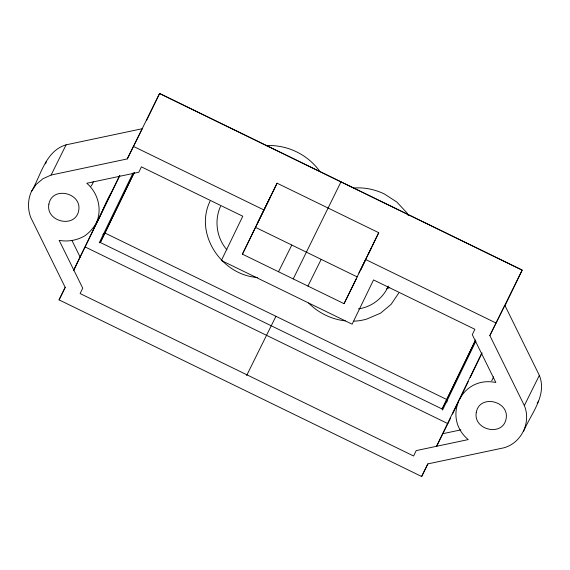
<?xml version="1.0" encoding="UTF-8"?>
<svg xmlns="http://www.w3.org/2000/svg" width="570" height="570" viewBox="0 0 570 570"><rect width="100%" height="100%" fill="white"/><g stroke="black" fill="none" stroke-linecap="round" stroke-linejoin="round"><path stroke-width="0.85" d="M31.386 191.541L36.231 184.352L42.95 178.724L51.093 175.047L127.26 158.93L142.251 128.72L66.092 144.837C45.308 150.979 41.126 175.254 31.386 191.541C27.738 199.7 27.631 208.919 30.659 217.284L65.151 287.301L59.066 299.884L421.657 476.506L427.928 463.88M45.593 163.811L46.384 161.331M93.252 181.723L92.582 183.832L90.929 186.283M96.202 223.119C102.564 209.553 98.011 192.817 86.79 183.262L138.802 172.254L141.41 166.86L242.77 216.23L221.36 260.483L352.118 324.18L373.528 279.927L474.888 329.296L472.281 334.69L495.836 382.506C461.679 375.338 441.558 417.24 468.212 439.591L416.2 450.599L413.592 455.993L80.114 293.557L82.721 288.163L59.166 240.348C67.908 241.979 76.936 240.355 84.638 235.937C99.151 226.012 102.379 207.081 111.2 192.902M210.045 201.189C193.907 234.462 222.158 275.488 257.718 277.49M220.547 206.304C214.049 220.49 216.657 238.089 226.903 249.795M388.32 286.076C383.289 298.089 371.455 307.194 358.494 308.833M491.746 380.703L493.656 376.756M421.657 476.506L427.749 463.923L503.909 447.806C521.472 442.947 531.39 422.349 524.343 405.569L489.851 335.552L522.177 270.116L159.579 93.494L127.26 158.93M523.616 431.312C530.848 413.777 547.492 395.544 539.341 375.352L504.849 305.335L489.851 335.552M73.437 270.608L119.636 175.475M73.551 270.693L119.9 175.517M146.483 120.569L159.579 93.494L522.177 270.116L504.842 305.947M132.995 173.088L99.251 242.834L100.327 242.514L442.135 409.011L442.548 410.051L475.907 341.102M134.142 172.625L100.327 242.514L134.214 172.717M356.528 278.531L344.052 303.668L242.414 254.163L277.084 183.191L378.722 232.703L372.167 246.247M242.414 254.163L277.084 183.191M344.052 303.668L378.722 232.703M360.739 269.866L365.691 259.635M368.74 253.337L371.782 247.038L358.908 272.959M475.565 339.912L442.135 409.011L475.466 340.361M436.428 446.431L481.707 353.179M436.542 446.524L450.585 418.095M452.509 414.119L458.651 401.415M459.805 399.036L468.255 381.572M470.179 377.597L482.113 352.93M51.093 175.047L66.092 144.837M59.066 299.884L65.329 287.259M257.269 223.454L270.529 196.743M278.531 271.755L291.79 245.043M293.229 278.915L340.938 181.93M275.93 316.3L246.625 375.573M307.928 286.076L321.188 259.364M524.343 405.569L539.341 375.352M398.701 293.08L391.12 304.33L380.61 313.13L366.795 319.058A53.495 45.949 26.4 0 1 353.792 321.188M537.161 403.254L538.614 401.095M102.913 234.555L105.023 233.052L446.83 399.549L446.944 402.128M386.41 289.011L389.595 287.572M442.74 433.713L460.916 429.866M266.788 145.806L268.463 145.528C288.035 145.229 307.023 154.499 318.865 170.081L319.685 171.57M133.344 146.347L263.825 209.91M365.463 259.414L495.943 322.969M255.673 227.444L357.312 276.956M85.3 247.031L447.899 423.653M408.305 215.531L406.681 212.582L396.72 201.958L384.372 193.978A53.495 45.949 26.4 0 0 353.343 188.064M71.913 240.383L80.149 257.091M345.27 320.874A53.495 45.949 26.4 0 1 325.42 315.103A53.495 45.949 26.4 0 1 308.627 303.026M48.885 204.131C45.422 221.851 75.404 228.983 78.703 210.53C82.165 192.81 52.183 185.678 48.885 204.131M476.299 412.324C472.836 430.044 502.826 437.176 506.124 418.722C509.58 401.002 479.598 393.87 476.299 412.324"/></g></svg>
